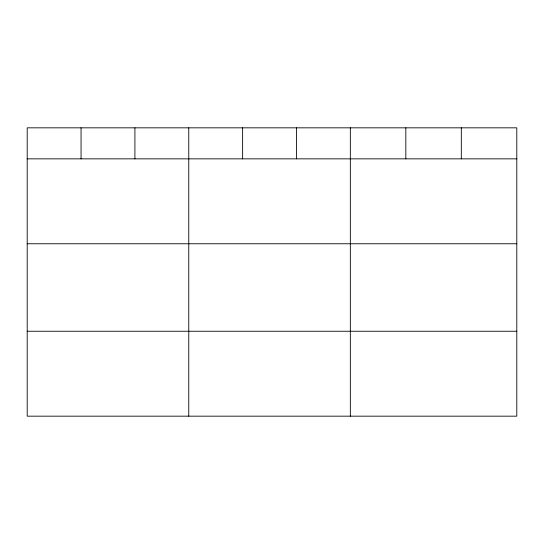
<?xml version="1.0" encoding="UTF-8"?>
<svg xmlns="http://www.w3.org/2000/svg" width="544" height="544" viewBox="0 0 544 544"><rect width="100%" height="100%" fill="white"/><g stroke="black" fill="none" stroke-linecap="round" stroke-linejoin="round"><path stroke-width="0.82" d="M516.8 158.848L516.8 416.167L27.2 416.167L27.2 127.833L516.8 127.833L516.8 158.848L27.2 158.848M27.2 243.76L516.8 243.76M27.2 331.248L516.8 331.248M461.312 127.833L461.312 158.848M405.824 127.833L405.824 158.848M350.336 127.833L350.336 416.167M296.48 127.833L296.48 158.848M242.624 127.833L242.624 158.848M188.768 127.833L188.768 416.167M134.912 127.833L134.912 158.848M81.056 127.833L81.056 158.848"/></g></svg>
